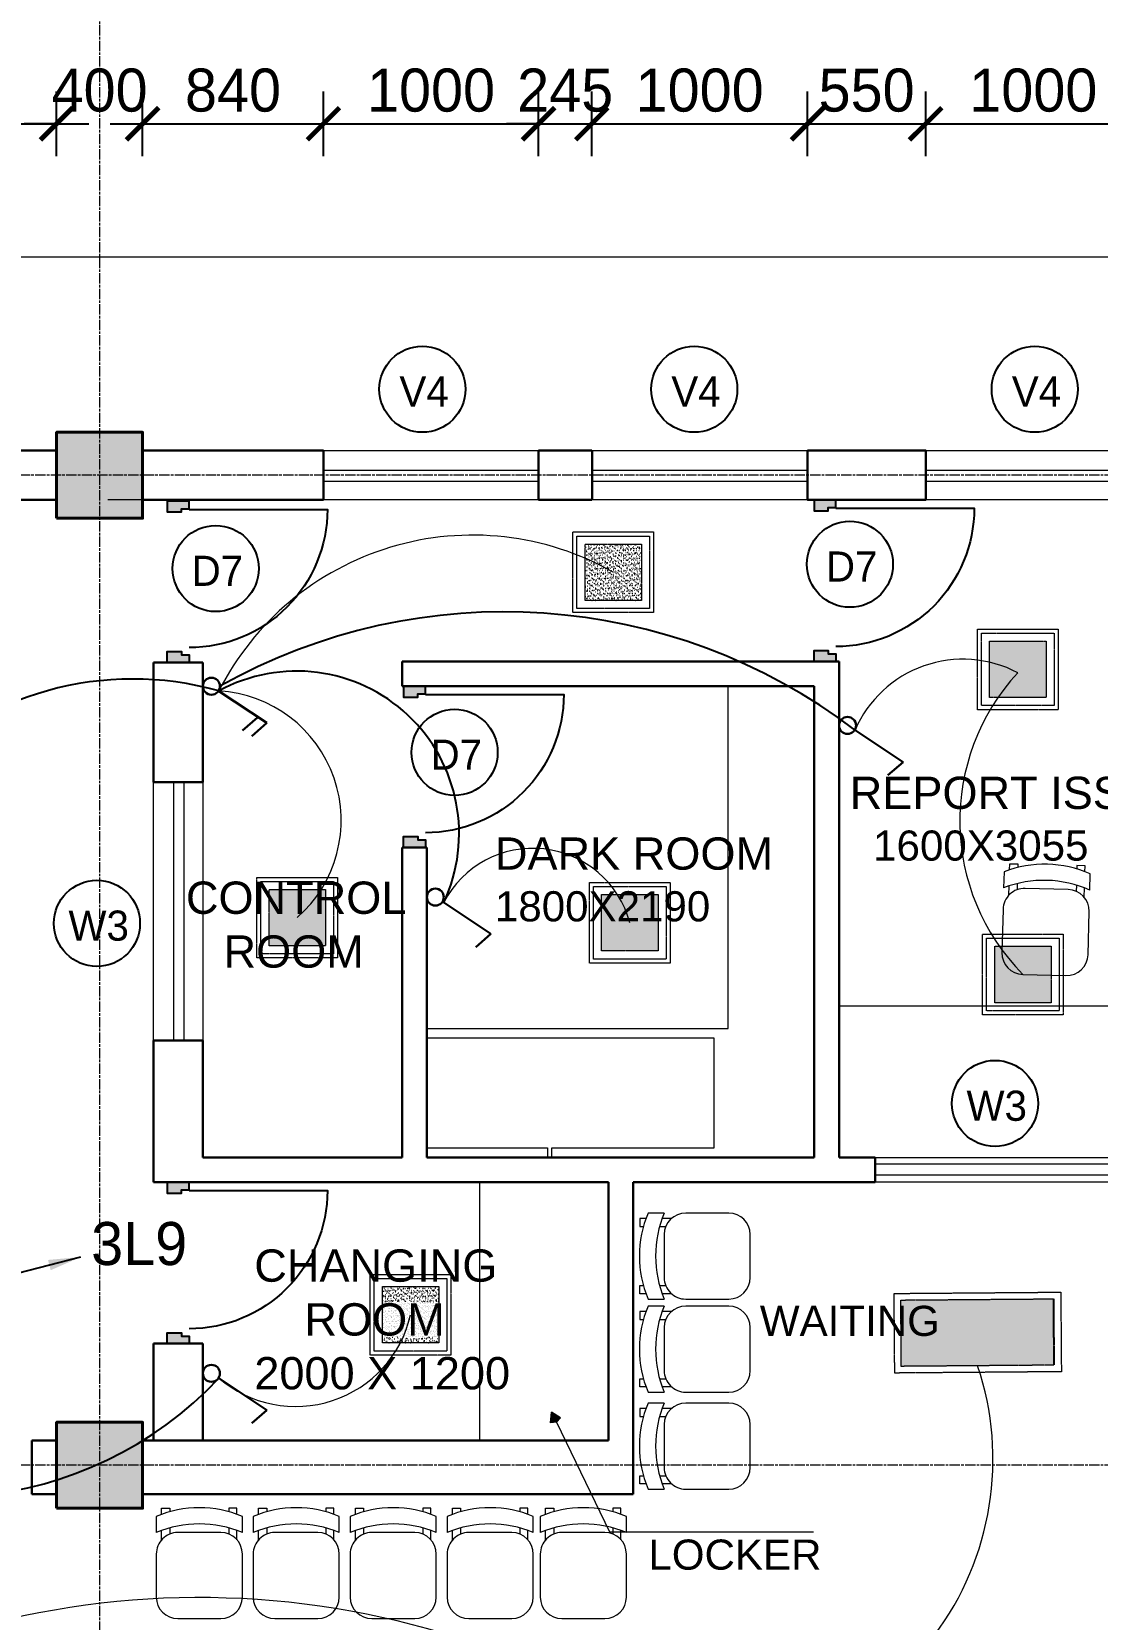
# Model space of a CAD drawing. Header units: inches. Extents: x -3071 to 2534411, y -17796 to 388172.
# Drawn here: x 1739535 to 1744485, y 363535 to 370911 of the extents above; entities that cross this region are included whole.
import ezdxf
from ezdxf.enums import TextEntityAlignment as Align

# ---------------------------------------------------------------- set-up
doc = ezdxf.new("R2010")
doc.units = ezdxf.units.IN
doc.header["$MEASUREMENT"] = 0
for name, pattern in [('ACAD_ISO08W100', [36, 24, -3, 6, -3]), ('CENTER', [2, 1.25, -0.25, 0.25, -0.25]), ('DASHED', [0.75, 0.5, -0.25])]:
    doc.linetypes.add(name, pattern=pattern)
for name, color, linetype, lineweight in [('001-Archi- door window elevation', 92, 'Continuous', 25), ('001-Archi-Opening Tags', 14, 'Continuous', 25), ('002-Archi- Opening', 90, 'Continuous', 25), ('A .4 col', 5, 'Continuous', 40), ('A 0.09 Furniture', 30, 'Continuous', 5), ('A 0.13 dw', 3, 'Continuous', 13), ('A 0.9 RAILING', 100, 'Continuous', 9), ('cen', 50, 'ACAD_ISO08W100', 5), ('DIM', 161, 'Continuous', 15), ('dotted line', 1, 'DASHED', 9), ('p1 walls stone outline', 4, 'Continuous', 30), ('Switches', 173, 'Continuous', 15), ('text', 7, 'Continuous', 25)]:
    doc.layers.add(name, color=color, linetype=linetype, lineweight=lineweight)
for name, color, linetype in [('1 x 4 recessed', 80, 'CENTER'), ('2 x 11 recessed', 60, 'CENTER'), ('ceilling fan', 3, 'Continuous'), ('Wires', 1, 'Continuous')]:
    doc.layers.add(name, color=color, linetype=linetype)
doc.styles.add('AERIAL', font='arial.ttf', dxfattribs={"height": 10})
doc.styles.add('Archi 100', font='GOTHIC.TTF', dxfattribs={"height": 200})
doc.styles.add('CG', font='GOTHIC.TTF', dxfattribs={"height": 40})
doc.dimstyles.new('Archi 100', dxfattribs={"dimtxt": 200, "dimasz": 150, "dimexe": 150, "dimexo": 300, "dimgap": 50, "dimtad": 1, "dimdec": 0, "dimrnd": 5, "dimzin": 0, "dimdsep": 46, "dimtxsty": 'Archi 100', "dimblk": 'ARCHTICK', "dimcen": 0.09, "dimdle": 150, "dimclrd": 256, "dimclre": 256, "dimclrt": 256, "dimadec": 0, "dimazin": 0, "dimtfac": 1, "dimtdec": 0, "dimtix": 1, "dimtofl": 0, "dimtmove": 0, "dimatfit": 3, "dimfxl": 150, "dimfxlon": 1, "dimtolj": 1, "dimtzin": 0, "dimlwd": -1, "dimlwe": -1, "dimarcsym": 0})

# ---------------------------------------------------------------- blocks, each defined once
blk = doc.blocks.new('ffwef')
at = {"layer": 'A 0.13 dw'}
for points in [[(1184595.9, 368095.5), (1184595.9, 367865.5), (1183596.1, 367865.5), (1183596.1, 368095.5)], [(1183596.1, 367952.7), (1184595.9, 367952.7), (1184595.9, 368002.7), (1183596.1, 368002.7)]]:
    blk.add_lwpolyline(points, close=True, dxfattribs=at)
blk = doc.blocks.new('window tag')
blk.add_circle((0, 0), 200)
at = {"style": 'Archi 100', "flags": 1}
for tag, p in [('WIDTH', (15, 174.5)), ('HEIGHT', (-4.5, -348.5))]:
    blk.add_attdef(tag, p, '', height=200, dxfattribs=at)
at = {"style": 'Archi 100'}
blk.add_attdef('SYMBOL', text='', height=200, dxfattribs=at).set_placement((8, -10.5), align=Align.MIDDLE_CENTER)
blk = doc.blocks.new('*U683')
at = {"ltscale": 100}
for points in [[(5, 50), (5, -50), (55, -50), (55, 15), (40, 15), (40, 50)], [(745, 50), (745, -50), (695, -50), (695, 15), (710, 15), (710, 50)]]:
    blk.add_hatch(color=256, dxfattribs=at).paths.add_polyline_path(points)
blk.add_lwpolyline([(43, 50), (43, 684, -0.414214), (677, 50)], format="xyb", dxfattribs=at)
for points in [[(5, 50), (5, -50), (55, -50), (55, 15), (40, 15), (40, 50)], [(745, 50), (745, -50), (695, -50), (695, 15), (710, 15), (710, 50)]]:
    blk.add_lwpolyline(points, close=True)
blk = doc.blocks.new('chair ordinary plan')
at = {"linetype": 'Continuous'}
for p, q in [((100, 515), (-100, 515)), ((-200, 415), (-200, 215)), ((200, 215), (200, 415)), ((-200, 115), (-200, 40)), ((-100, 115), (100, 115)), ((200, 40), (200, 115))]:
    blk.add_line(p, q, dxfattribs=at)
for points in [[(-175, 148.9), (-175, 105.3)], [(175, 148.9), (175, 105.3)], [(-137.5, 93.5), (-137.5, 122.3)], [(137.5, 93.5), (137.5, 122.3)], [(-175, 30.3), (-175, 2.5), (-137.5, 2.5), (-137.5, 18.5)], [(175, 30.3), (175, 2.5), (137.5, 2.5), (137.5, 18.5)]]:
    blk.add_lwpolyline(points, dxfattribs=at)
for centre, radius, start, end in [((-100, 415), 100, 90, 180), ((100, 415), 100, 0, 90), ((-100, 215), 100, 180, 270), ((100, 215), 100, 270, 0), ((0, 595), 520, 247.3799, 292.6201), ((0, 520), 520, 247.3799, 292.6201)]:
    blk.add_arc(centre, radius, start, end, dxfattribs=at)
blk = doc.blocks.new('vfrfrfef')
at = {"layer": 'A 0.13 dw'}
for points in [[(1185496, 370607.8), (1185496, 370377.8), (1184296.1, 370377.8), (1184296.1, 370607.8)], [(1184296.1, 370465.1), (1185496, 370465.1), (1185496, 370515.1), (1184296.1, 370515.1)]]:
    blk.add_lwpolyline(points, close=True, dxfattribs=at)
blk = doc.blocks.new('BGGR')
at = {"layer": 'A 0.13 dw'}
for points in [[(1190600, 331349), (1190600, 331464), (1191799.9, 331464), (1191799.9, 331349)], [(1191799.9, 331433.7), (1190600, 331433.7), (1190600, 331383.7), (1191799.9, 331383.7)]]:
    blk.add_lwpolyline(points, close=True, dxfattribs=at)
blk = doc.blocks.new('_ArchTick')
at = {"color": 0, "linetype": 'ByBlock', "const_width": 0.15}
blk.add_lwpolyline([(-0.5, -0.5), (0.5, 0.5)], dxfattribs=at)
blk = doc.blocks.new('*D1099')
at = {"transparency": 16777216}
for p, q in [((1736450.5, 370333.3), (1736450.5, 370633.3)), ((1739650.5, 370333.3), (1739650.5, 370633.3)), ((1736300.5, 370483.3), (1739800.5, 370483.3))]:
    blk.add_line(p, q, dxfattribs=at)
at = {"layer": 'Defpoints', "color": 0, "transparency": 16777216}
for p in [(1739650.5, 370483.3), (1736450.5, 369050.2), (1739650.5, 369050.2)]:
    blk.add_point(p, dxfattribs=at)
at = {"transparency": 16777216, "xscale": 150, "yscale": 150, "zscale": 150, "rotation": 180}
blk.add_blockref('_ArchTick', (1736450.5, 370483.3), dxfattribs=at)
at = {"transparency": 16777216, "xscale": 150, "yscale": 150, "zscale": 150}
blk.add_blockref('_ArchTick', (1739650.5, 370483.3), dxfattribs=at)
at = {"transparency": 16777216, "insert": (1738050.5, 370638.4), "char_height": 200, "attachment_point": 5, "style": 'Archi 100'}
blk.add_mtext('\\A1;3200', dxfattribs=at)
blk = doc.blocks.new('*D1100')
at = {"transparency": 16777216}
for p, q in [((1739650.5, 370333.3), (1739650.5, 370633.3)), ((1740050.5, 370333.3), (1740050.5, 370633.3)), ((1739650.5, 370483.3), (1739500.5, 370483.3)), ((1740050.5, 370483.3), (1740200.5, 370483.3))]:
    blk.add_line(p, q, dxfattribs=at)
at = {"layer": 'Defpoints', "color": 0, "transparency": 16777216}
for p in [(1740050.5, 370483.3), (1739650.5, 369050.2), (1740050.5, 369050.2)]:
    blk.add_point(p, dxfattribs=at)
at = {"transparency": 16777216, "xscale": 150, "yscale": 150, "zscale": 150}
blk.add_blockref('_ArchTick', (1739650.5, 370483.3), dxfattribs=at)
at = {"transparency": 16777216, "xscale": 150, "yscale": 150, "zscale": 150, "rotation": 180}
blk.add_blockref('_ArchTick', (1740050.5, 370483.3), dxfattribs=at)
at = {"transparency": 16777216, "insert": (1739850.5, 370638.4), "char_height": 200, "attachment_point": 5, "style": 'Archi 100'}
blk.add_mtext('\\A1;400', dxfattribs=at)
blk = doc.blocks.new('*D1101')
at = {"transparency": 16777216}
for p, q in [((1740050.5, 370333.3), (1740050.5, 370633.3)), ((1740890.4, 370333.3), (1740890.4, 370633.3)), ((1739900.5, 370483.3), (1741040.4, 370483.3))]:
    blk.add_line(p, q, dxfattribs=at)
at = {"layer": 'Defpoints', "color": 0, "transparency": 16777216}
for p in [(1740890.4, 370483.3), (1740050.5, 369050.2), (1740890.4, 368965.2)]:
    blk.add_point(p, dxfattribs=at)
at = {"transparency": 16777216, "xscale": 150, "yscale": 150, "zscale": 150, "rotation": 180}
blk.add_blockref('_ArchTick', (1740050.5, 370483.3), dxfattribs=at)
at = {"transparency": 16777216, "xscale": 150, "yscale": 150, "zscale": 150}
blk.add_blockref('_ArchTick', (1740890.4, 370483.3), dxfattribs=at)
at = {"transparency": 16777216, "insert": (1740470.4, 370638.4), "char_height": 200, "attachment_point": 5, "style": 'Archi 100'}
blk.add_mtext('\\A1;840', dxfattribs=at)
blk = doc.blocks.new('*D1102')
at = {"transparency": 16777216}
for p, q in [((1740890.4, 370333.3), (1740890.4, 370633.3)), ((1741890.3, 370333.3), (1741890.3, 370633.3)), ((1740740.4, 370483.3), (1742040.3, 370483.3))]:
    blk.add_line(p, q, dxfattribs=at)
at = {"layer": 'Defpoints', "color": 0, "transparency": 16777216}
for p in [(1741890.3, 370483.3), (1740890.4, 368965.2), (1741890.3, 368965.2)]:
    blk.add_point(p, dxfattribs=at)
at = {"transparency": 16777216, "xscale": 150, "yscale": 150, "zscale": 150, "rotation": 180}
blk.add_blockref('_ArchTick', (1740890.4, 370483.3), dxfattribs=at)
at = {"transparency": 16777216, "xscale": 150, "yscale": 150, "zscale": 150}
blk.add_blockref('_ArchTick', (1741890.3, 370483.3), dxfattribs=at)
at = {"transparency": 16777216, "insert": (1741390.4, 370638.4), "char_height": 200, "attachment_point": 5, "style": 'Archi 100'}
blk.add_mtext('\\A1;1000', dxfattribs=at)
blk = doc.blocks.new('*D1103')
at = {"transparency": 16777216}
for p, q in [((1741890.3, 370333.3), (1741890.3, 370633.3)), ((1742137.1, 370333.3), (1742137.1, 370633.3)), ((1741890.3, 370483.3), (1741740.3, 370483.3)), ((1742137.1, 370483.3), (1742287.1, 370483.3))]:
    blk.add_line(p, q, dxfattribs=at)
at = {"layer": 'Defpoints', "color": 0, "transparency": 16777216}
for p in [(1742137.1, 370483.3), (1741890.3, 368965.2), (1742137.1, 368965.2)]:
    blk.add_point(p, dxfattribs=at)
at = {"transparency": 16777216, "xscale": 150, "yscale": 150, "zscale": 150}
blk.add_blockref('_ArchTick', (1741890.3, 370483.3), dxfattribs=at)
at = {"transparency": 16777216, "xscale": 150, "yscale": 150, "zscale": 150, "rotation": 180}
blk.add_blockref('_ArchTick', (1742137.1, 370483.3), dxfattribs=at)
at = {"transparency": 16777216, "insert": (1742013.7, 370638.4), "char_height": 200, "attachment_point": 5, "style": 'Archi 100'}
blk.add_mtext('\\A1;245', dxfattribs=at)
blk = doc.blocks.new('*D1104')
at = {"transparency": 16777216}
for p, q in [((1742137.1, 370333.3), (1742137.1, 370633.3)), ((1743139.4, 370333.3), (1743139.4, 370633.3)), ((1741987.1, 370483.3), (1743289.4, 370483.3))]:
    blk.add_line(p, q, dxfattribs=at)
at = {"layer": 'Defpoints', "color": 0, "transparency": 16777216}
for p in [(1743139.4, 370483.3), (1742137.1, 368965.2), (1743139.4, 368965.2)]:
    blk.add_point(p, dxfattribs=at)
at = {"transparency": 16777216, "xscale": 150, "yscale": 150, "zscale": 150, "rotation": 180}
blk.add_blockref('_ArchTick', (1742137.1, 370483.3), dxfattribs=at)
at = {"transparency": 16777216, "xscale": 150, "yscale": 150, "zscale": 150}
blk.add_blockref('_ArchTick', (1743139.4, 370483.3), dxfattribs=at)
at = {"transparency": 16777216, "insert": (1742638.2, 370638.4), "char_height": 200, "attachment_point": 5, "style": 'Archi 100'}
blk.add_mtext('\\A1;1000', dxfattribs=at)
blk = doc.blocks.new('*D1105')
at = {"transparency": 16777216}
for p, q in [((1743139.4, 370333.3), (1743139.4, 370633.3)), ((1743688.3, 370333.3), (1743688.3, 370633.3)), ((1742989.4, 370483.3), (1743838.3, 370483.3))]:
    blk.add_line(p, q, dxfattribs=at)
at = {"layer": 'Defpoints', "color": 0, "transparency": 16777216}
for p in [(1743688.3, 370483.3), (1743139.4, 368965.2), (1743688.3, 368965.2)]:
    blk.add_point(p, dxfattribs=at)
at = {"transparency": 16777216, "xscale": 150, "yscale": 150, "zscale": 150, "rotation": 180}
blk.add_blockref('_ArchTick', (1743139.4, 370483.3), dxfattribs=at)
at = {"transparency": 16777216, "xscale": 150, "yscale": 150, "zscale": 150}
blk.add_blockref('_ArchTick', (1743688.3, 370483.3), dxfattribs=at)
at = {"transparency": 16777216, "insert": (1743413.8, 370638.4), "char_height": 200, "attachment_point": 5, "style": 'Archi 100'}
blk.add_mtext('\\A1;550', dxfattribs=at)
blk = doc.blocks.new('*D1106')
at = {"transparency": 16777216}
for p, q in [((1743688.3, 370333.3), (1743688.3, 370633.3)), ((1744688.1, 370333.3), (1744688.1, 370633.3)), ((1743538.3, 370483.3), (1744838.1, 370483.3))]:
    blk.add_line(p, q, dxfattribs=at)
at = {"layer": 'Defpoints', "color": 0, "transparency": 16777216}
for p in [(1744688.1, 370483.3), (1743688.3, 368965.2), (1744688.1, 368965.2)]:
    blk.add_point(p, dxfattribs=at)
at = {"transparency": 16777216, "xscale": 150, "yscale": 150, "zscale": 150, "rotation": 180}
blk.add_blockref('_ArchTick', (1743688.3, 370483.3), dxfattribs=at)
at = {"transparency": 16777216, "xscale": 150, "yscale": 150, "zscale": 150}
blk.add_blockref('_ArchTick', (1744688.1, 370483.3), dxfattribs=at)
at = {"transparency": 16777216, "insert": (1744188.2, 370638.4), "char_height": 200, "attachment_point": 5, "style": 'Archi 100'}
blk.add_mtext('\\A1;1000', dxfattribs=at)
blk = doc.blocks.new('*D1129')
at = {"transparency": 16777216}
for p, q in [((1736250.5, 370986.8), (1736250.5, 371286.8)), ((1739850.5, 370986.8), (1739850.5, 371286.8)), ((1736100.5, 371136.8), (1740000.5, 371136.8))]:
    blk.add_line(p, q, dxfattribs=at)
at = {"layer": 'Defpoints', "color": 0, "transparency": 16777216}
for p in [(1739850.5, 371136.8), (1736250.5, 368850.2), (1739850.5, 368850.2)]:
    blk.add_point(p, dxfattribs=at)
at = {"transparency": 16777216, "xscale": 150, "yscale": 150, "zscale": 150, "rotation": 180}
blk.add_blockref('_ArchTick', (1736250.5, 371136.8), dxfattribs=at)
at = {"transparency": 16777216, "xscale": 150, "yscale": 150, "zscale": 150}
blk.add_blockref('_ArchTick', (1739850.5, 371136.8), dxfattribs=at)
at = {"transparency": 16777216, "insert": (1738050.5, 371291.8), "char_height": 200, "attachment_point": 5, "style": 'Archi 100'}
blk.add_mtext('\\A1;3600', dxfattribs=at)
blk = doc.blocks.new('*D1130')
at = {"transparency": 16777216}
for p, q in [((1739850.5, 370986.8), (1739850.5, 371286.8)), ((1745000.5, 370986.8), (1745000.5, 371286.8)), ((1739700.5, 371136.8), (1745150.5, 371136.8))]:
    blk.add_line(p, q, dxfattribs=at)
at = {"layer": 'Defpoints', "color": 0, "transparency": 16777216}
for p in [(1745000.5, 371136.8), (1739850.5, 368850.2), (1745000.5, 368850.2)]:
    blk.add_point(p, dxfattribs=at)
at = {"transparency": 16777216, "xscale": 150, "yscale": 150, "zscale": 150, "rotation": 180}
blk.add_blockref('_ArchTick', (1739850.5, 371136.8), dxfattribs=at)
at = {"transparency": 16777216, "xscale": 150, "yscale": 150, "zscale": 150}
blk.add_blockref('_ArchTick', (1745000.5, 371136.8), dxfattribs=at)
at = {"transparency": 16777216, "insert": (1742425.5, 371291.8), "char_height": 200, "attachment_point": 5, "style": 'Archi 100'}
blk.add_mtext('\\A1;5150', dxfattribs=at)
blk = doc.blocks.new('*D1137')
at = {"transparency": 16777216}
for p, q in [((1725250.5, 371649.3), (1725250.5, 371949.3)), ((1764300.5, 371649.3), (1764300.5, 371949.3)), ((1725100.5, 371799.3), (1764450.5, 371799.3))]:
    blk.add_line(p, q, dxfattribs=at)
at = {"layer": 'Defpoints', "color": 0, "transparency": 16777216}
for p in [(1764300.5, 371799.3), (1725250.5, 369050.2), (1764300.5, 369050.2)]:
    blk.add_point(p, dxfattribs=at)
at = {"transparency": 16777216, "xscale": 150, "yscale": 150, "zscale": 150, "rotation": 180}
blk.add_blockref('_ArchTick', (1725250.5, 371799.3), dxfattribs=at)
at = {"transparency": 16777216, "xscale": 150, "yscale": 150, "zscale": 150}
blk.add_blockref('_ArchTick', (1764300.5, 371799.3), dxfattribs=at)
at = {"transparency": 16777216, "insert": (1744775.5, 371954.3), "char_height": 200, "attachment_point": 5, "style": 'Archi 100'}
blk.add_mtext('\\A1;39050', dxfattribs=at)
blk = doc.blocks.new('*D1158')
at = {"transparency": 16777216}
for p, q in [((1765923.7, 369050.2), (1765923.7, 369200.2)), ((1765773.7, 369050.2), (1766073.7, 369050.2)), ((1765773.7, 368669.3), (1766073.7, 368669.3)), ((1765923.7, 368669.3), (1765923.7, 368519.3))]:
    blk.add_line(p, q, dxfattribs=at)
at = {"layer": 'Defpoints', "color": 0, "transparency": 16777216}
for p in [(1764300.5, 369050.2), (0, 368669.3), (1765923.7, 368669.3)]:
    blk.add_point(p, dxfattribs=at)
at = {"transparency": 16777216, "xscale": 150, "yscale": 150, "zscale": 150}
for p, rotation in [((1765923.7, 369050.2), 270), ((1765923.7, 368669.3), 90)]:
    blk.add_blockref('_ArchTick', p, dxfattribs=dict(at, rotation=rotation))
at = {"transparency": 16777216, "insert": (1765768.6, 368859.8), "char_height": 200, "attachment_point": 5, "rotation": 90, "style": 'Archi 100'}
blk.add_mtext('\\A1;380', dxfattribs=at)
blk = doc.blocks.new('*D1159')
at = {"transparency": 16777216}
for p, q in [((1623.2, 368819.3), (1623.2, 364300.2)), ((1473.2, 368669.3), (1773.2, 368669.3)), ((1773.2, 364450.2), (1473.2, 364450.2))]:
    blk.add_line(p, q, dxfattribs=at)
at = {"layer": 'Defpoints', "color": 0, "transparency": 16777216}
for p in [(0, 368669.3), (1623.2, 364450.2), (1764300.5, 364450.2)]:
    blk.add_point(p, dxfattribs=at)
at = {"transparency": 16777216, "xscale": 150, "yscale": 150, "zscale": 150}
for p, rotation in [((1623.2, 368669.3), 90), ((1623.2, 364450.2), 270)]:
    blk.add_blockref('_ArchTick', p, dxfattribs=dict(at, rotation=rotation))
at = {"transparency": 16777216, "insert": (1468.2, 366559.8), "char_height": 200, "attachment_point": 5, "rotation": 90, "style": 'Archi 100'}
blk.add_mtext('\\A1;4220', dxfattribs=at)
blk = doc.blocks.new('1by1 15w')
at = {"layer": '2 x 11 recessed', "lineweight": 0, "true_color": 0xffffff}
h = blk.add_hatch(dxfattribs=at)
h.set_pattern_fill('DOTS', scale=7.6)
h.set_pattern_definition([(0, (-24150.00014, -28906.40267), (0.2375, 0.475), [0, -0.475])])
h.paths.add_polyline_path([(111699.2, 133932.3), (111912, 133932.3), (111912, 133719.5), (111699.2, 133719.5)])
at = {"layer": '2 x 11 recessed', "lineweight": 0}
for points in [[(111653.6, 133977.9), (111957.6, 133977.9), (111957.6, 133673.9), (111653.6, 133673.9)], [(111668.8, 133962.7), (111942.4, 133962.7), (111942.4, 133689.1), (111668.8, 133689.1)], [(111699.2, 133932.3), (111912, 133932.3), (111912, 133719.5), (111699.2, 133719.5)]]:
    blk.add_lwpolyline(points, close=True, dxfattribs=at)
blk = doc.blocks.new('1by1 6w')
at = {"layer": '2 x 11 recessed', "lineweight": 0}
h = blk.add_hatch(dxfattribs=at)
h.set_pattern_fill('AR-SAND', color=256, scale=7.6)
h.set_pattern_definition([(37.5, (-507751.777, 116886.896), (-0.47874952, 14.64386064), [0, -11.552, 0, -12.92, 0, -12.35]), (7.5, (-507751.777, 116886.896), (13.45030296, 21.4483101), [0, -6.232, 0, -10.412, 0, -3.99]), (327.5, (-507761.125, 116886.896), (23.66747815, 0.0430088), [0, -3.8, 0, -13.68, 0, -17.86]), (317.5, (-507761.125, 116886.896), (22.8465622, 6.6703343), [0, -1.9, 0, -8.968, 0, -10.26])])
h.paths.add_polyline_path([(-106.4, 106.4), (106.4, 106.4), (106.4, -106.4), (-106.4, -106.4)])
for points in [[(-152, 152), (152, 152), (152, -152), (-152, -152)], [(-136.8, 136.8), (136.8, 136.8), (136.8, -136.8), (-136.8, -136.8)], [(-106.4, 106.4), (106.4, 106.4), (106.4, -106.4), (-106.4, -106.4)]]:
    blk.add_lwpolyline(points, close=True, dxfattribs=at)
blk = doc.blocks.new('2 ft panel')
at = {"layer": '1 x 4 recessed', "lineweight": 0}
h = blk.add_hatch(dxfattribs=at)
h.set_pattern_fill('AR-SAND', color=256, scale=6.25)
h.set_pattern_definition([(37.5, (-417982.219, 97562.351), (-0.39370849, 12.04264856), [0, -9.5, 0, -10.625, 0, -10.15625]), (7.5, (-417982.219, 97562.351), (11.0611044, 17.6384129), [0, -5.125, 0, -8.5625, 0, -3.28125]), (327.5, (-417989.906, 97562.351), (19.46338664, 0.03536908), [0, -3.125, 0, -11.25, 0, -14.6875]), (317.5, (-417989.906, 97562.351), (18.7882913, 5.4854723), [0, -1.5625, 0, -7.375, 0, -8.4375])])
h.paths.add_polyline_path([(287.5, -125), (287.5, 125), (-287.5, 125), (-287.5, -125)])
at = {"layer": '1 x 4 recessed'}
blk.add_line((287.5, 125), (287.5, -125), dxfattribs=at)
at = {"layer": '1 x 4 recessed', "lineweight": 0}
for points in [[(315.6, -150), (-312.5, -150), (-312.5, 150), (315.6, 150)], [(287.5, -125), (-287.5, -125), (-287.5, 125), (287.5, 125)], [(315.6, 150), (315.6, -150)]]:
    blk.add_lwpolyline(points, dxfattribs=at)
blk = doc.blocks.new('1 WAY')
at = {"layer": 'Switches', "lineweight": 30}
for p, q in [((1.76, 2.13), (6.02, 8.52)), ((6.02, 8.52), (7.78, 6.51))]:
    blk.add_line(p, q, dxfattribs=at)
blk.add_circle((1.13, 1.13), 1.13, dxfattribs=at)
blk = doc.blocks.new('2 WAY')
at = {"layer": 'Switches', "lineweight": 30}
for p, q in [((1.76, 2.13), (6.02, 8.52)), ((6.02, 8.52), (7.78, 6.51)), ((5.27, 7.27), (7.02, 5.26))]:
    blk.add_line(p, q, dxfattribs=at)
blk.add_circle((1.13, 1.13), 1.13, dxfattribs=at)

msp = doc.modelspace()

# ---------------------------------------------------------------- hatches: boundary and pattern name
at = {"layer": 'A .4 col', "linetype": 'Continuous'}
h = msp.add_hatch(color=256, dxfattribs=at)
h.dxf.hatch_style = 1
h.paths.add_polyline_path([(1739650.46, 368650.17), (1740050.46, 368650.17), (1740050.46, 369050.17), (1739650.46, 369050.17)])
h = msp.add_hatch(color=256, dxfattribs=at)
h.dxf.hatch_style = 1
h.paths.add_polyline_path([(1739650.46, 364050.17), (1740050.46, 364050.17), (1740050.46, 364450.17), (1739650.46, 364450.17)])
at = {"layer": 'DIM', "ltscale": 20}
msp.add_hatch(color=256, dxfattribs=at).paths.add_polyline_path([(1741991.94, 364469.81), (1741949.73, 364497.46), (1741945.25, 364447.2), (1741972.52, 364450.39)])

# ---------------------------------------------------------------- linework, layer by layer
at = {"layer": 'A .4 col', "linetype": 'Continuous'}
for points in [[(1739650.46, 368650.17), (1740050.46, 368650.17), (1740050.46, 369050.17), (1739650.46, 369050.17)], [(1739650.46, 364050.17), (1740050.46, 364050.17), (1740050.46, 364450.17), (1739650.46, 364450.17)]]:
    msp.add_lwpolyline(points, close=True, dxfattribs=at)
at = {"layer": 'A 0.09 Furniture', "linetype": 'Continuous'}
for p, q in [((1743285.92, 366385.18), (1744885.46, 366385.18)), ((1741614.99, 365565.17), (1741614.99, 364365.17))]:
    msp.add_line(p, q, dxfattribs=at)
msp.add_lwpolyline([(1743170.92, 365680.17), (1741952.16, 365680.17), (1741952.16, 365725.17), (1742706.21, 365725.17), (1742706.21, 366235.17), (1741370.49, 366235.17), (1741370.49, 365725.17), (1741931.16, 365725.17), (1741931.16, 365680.17), (1741370.49, 365680.17), (1741370.49, 366280.17), (1742770.53, 366280.17), (1742770.53, 367870.17)], dxfattribs=at)
at = {"layer": 'A 0.9 RAILING', "ltscale": 20}
msp.add_line((1740050.46, 368735.17), (1739888.88, 368735.17), dxfattribs=at)
at = {"layer": 'cen', "ltscale": 2}
for p, q in [((1739850.46, 373172.74), (1739850.46, 347495.53)), ((1768615.46, 368850.17), (1720935.46, 368850.17)), ((1768615.46, 364250.17), (1720935.46, 364250.17))]:
    msp.add_line(p, q, dxfattribs=at)
at = {"layer": 'Defpoints'}
for centre, radius, start, end in [((1741729.69, 365521.41), 2694.1, 52.754799, 119.351205), ((1740766.28, 367185.36), 754.63, 334.905759, 118.62323), ((1740004.76, 366435.84), 1467.5, 74.181982, 137.09914), ((1739123.1, 365857.6), 1757.24, 233.805072, 316.833224)]:
    msp.add_arc(centre, radius, start, end, dxfattribs=at)
at = {"layer": 'DIM', "ltscale": 20}
for p, q in [((1741945.25, 364447.2), (1741949.73, 364497.46)), ((1741991.94, 364469.81), (1741949.73, 364497.46)), ((1741972.52, 364450.39), (1741991.94, 364469.81)), ((1741972.52, 364450.39), (1741945.25, 364447.2)), ((1741972.52, 364450.39), (1742219.2, 363940.95)), ((1742219.2, 363940.95), (1743167.55, 363940.95))]:
    msp.add_line(p, q, dxfattribs=at)
at = {"layer": 'dotted line', "linetype": 'Continuous', "ltscale": 1000}
msp.add_lwpolyline([(1749900.46, 369865.94), (1765115.46, 369865.94), (1765115.46, 350420.13), (1743325.46, 350420.13), (1743325.46, 353795.18), (1724123.66, 353795.18), (1724123.66, 369865.17), (1744800.46, 369865.17)], dxfattribs=at)
at = {"layer": 'p1 walls stone outline'}
for p, q in [((1739650.46, 368965.17), (1736450.46, 368965.17)), ((1740050.46, 368735.17), (1740050.46, 368965.17)), ((1740890.43, 368965.17), (1740050.46, 368965.17)), ((1740890.43, 368735.17), (1740890.43, 368965.17)), ((1742137.15, 368965.17), (1741890.31, 368965.17)), ((1741890.31, 368965.17), (1741890.31, 368735.17)), ((1742139.47, 368735.17), (1742139.47, 368965.17)), ((1739650.46, 368735.17), (1736450.46, 368735.17)), ((1740890.43, 368735.17), (1740050.46, 368735.17)), ((1742137.15, 368735.17), (1741890.31, 368735.17)), ((1740100.46, 367980.1), (1740100.46, 367424.16)), ((1740100.46, 367980.1), (1740330.46, 367980.1)), ((1740330.46, 367980.1), (1740330.46, 367424.16)), ((1741255.99, 367985.17), (1743285.92, 367985.17)), ((1741255.99, 367870.17), (1741255.99, 367985.17)), ((1743285.92, 367985.17), (1743285.92, 365680.17)), ((1741255.99, 367870.17), (1743170.92, 367870.17)), ((1743170.92, 367870.17), (1743170.92, 365680.17)), ((1740100.46, 367424.16), (1740330.46, 367424.16)), ((1741255.99, 365680.17), (1741255.99, 367120.17)), ((1741255.99, 367120.17), (1741370.99, 367120.17)), ((1741370.99, 365680.17), (1741370.99, 367120.17)), ((1740100.46, 366224.27), (1740100.46, 365565.17)), ((1740100.46, 366224.27), (1740330.46, 366224.27)), ((1740330.46, 366224.27), (1740330.46, 365680.17)), ((1740330.46, 365680.17), (1741255.99, 365680.17)), ((1741370.99, 365680.17), (1743170.92, 365680.17)), ((1743285.92, 365680.17), (1743454.37, 365680.17)), ((1743454.37, 365565.17), (1743454.37, 365680.17)), ((1740100.46, 365565.17), (1742214.99, 365565.17)), ((1742214.99, 365565.17), (1742214.99, 364365.17)), ((1742329.99, 365565.17), (1743454.37, 365565.17)), ((1742329.99, 365565.17), (1742329.99, 364115.17)), ((1740100.46, 364815.17), (1740100.46, 364365.17)), ((1740330.46, 364815.17), (1740100.46, 364815.17)), ((1740330.46, 364815.17), (1740330.46, 364365.17)), ((1739650.46, 364365.17), (1739535.46, 364365.17)), ((1739535.46, 364115.17), (1739535.46, 364365.17)), ((1739650.46, 364365.17), (1739650.46, 364115.17)), ((1742214.99, 364365.17), (1740050.46, 364365.17)), ((1739650.46, 364115.17), (1739535.46, 364115.17)), ((1742329.99, 364115.17), (1740050.46, 364115.17))]:
    msp.add_line(p, q, dxfattribs=at)
msp.add_lwpolyline([(1743139.35, 368965.17), (1743688.26, 368965.17), (1743688.26, 368735.17), (1743139.35, 368735.17)], close=True, dxfattribs=at)
at = {"layer": 'Wires', "lineweight": 9}
for centre, radius, start, end in [((1741583.77, 367249.91), 1321.92, 60.386377, 153.110874), ((1743861.6, 367449.06), 546.31, 62.236926, 156.597786), ((1744862.2, 367244), 1015.24, 137.300435, 224.645509), ((1740370.41, 367246.36), 602.39, 311.398287, 86.730225), ((1741863.38, 366650.44), 466.17, 14.970713, 152.552303), ((1740761.6, 365070.57), 547.42, 229.319846, 347.215536), ((1742640.37, 364276.96), 1360.73, 267.454027, 18.664935), ((1740313.51, 359698.24), 3937.1, 54.854262, 123.604919)]:
    msp.add_arc(centre, radius, start, end, dxfattribs=at)

# ---------------------------------------------------------------- block references
at = {"layer": '001-Archi- door window elevation', "color": 2}
for name, p in [('ffwef', (557294.37, 869.67)), ('ffwef', (558543.41, 869.67)), ('ffwef', (560092.2, 869.67)), ('BGGR', (552854.4, 34216.18))]:
    msp.add_blockref(name, p, dxfattribs=at)
at = {"layer": '001-Archi- door window elevation', "color": 2, "rotation": 90}
msp.add_blockref('vfrfrfef', (2110708.3, -818071.85), dxfattribs=at)
at = {"layer": '001-Archi-Opening Tags'}
ref = msp.add_blockref('window tag', (1741350.12, 369249.7), dxfattribs=at)
ref.add_attrib('SYMBOL', 'V4', dxfattribs={"layer": '0', "height": 140, "style": 'CG'}).set_placement((1741358.12, 369239.2), align=Align.MIDDLE_CENTER)
ref = msp.add_blockref('window tag', (1742613.19, 369249.7), dxfattribs=at)
ref.add_attrib('SYMBOL', 'V4', dxfattribs={"layer": '0', "height": 140, "style": 'CG'}).set_placement((1742621.19, 369239.2), align=Align.MIDDLE_CENTER)
ref = msp.add_blockref('window tag', (1744195.06, 369249.7), dxfattribs=at)
ref.add_attrib('SYMBOL', 'V4', dxfattribs={"layer": '0', "height": 140, "style": 'CG'}).set_placement((1744203.06, 369239.2), align=Align.MIDDLE_CENTER)
ref = msp.add_blockref('window tag', (1740389.93, 368416.66), dxfattribs=at)
ref.add_attrib('SYMBOL', 'D7', dxfattribs={"layer": '0', "height": 140, "style": 'CG'}).set_placement((1740397.93, 368406.16), align=Align.MIDDLE_CENTER)
ref = msp.add_blockref('window tag', (1743336.39, 368436.65), dxfattribs=at)
ref.add_attrib('SYMBOL', 'D7', dxfattribs={"layer": '0', "height": 140, "style": 'CG'}).set_placement((1743344.39, 368426.15), align=Align.MIDDLE_CENTER)
ref = msp.add_blockref('window tag', (1741499.82, 367562.49), dxfattribs=at)
ref.add_attrib('SYMBOL', 'D7', dxfattribs={"layer": '0', "height": 140, "style": 'CG'}).set_placement((1741507.82, 367551.99), align=Align.MIDDLE_CENTER)
ref = msp.add_blockref('window tag', (1739838.32, 366767.96), dxfattribs=at)
ref.add_attrib('SYMBOL', 'W3', dxfattribs={"layer": '0', "height": 140, "style": 'CG'}).set_placement((1739846.32, 366757.46), align=Align.MIDDLE_CENTER)
ref = msp.add_blockref('window tag', (1744010.36, 365931.11), dxfattribs=at)
ref.add_attrib('SYMBOL', 'W3', dxfattribs={"layer": '0', "height": 140, "style": 'CG'}).set_placement((1744018.36, 365920.61), align=Align.MIDDLE_CENTER)
at = {"layer": '002-Archi- Opening', "rotation": 270}
for p, xscale, yscale, zscale in [((1743220.38, 368740.24), 1.013513513513317, 1.013513513513317, 1.013513513513317), ((1740215.46, 368735.17), 1.013514185287931, 1.013514185287931, 1.013514185287931), ((1741313.49, 367875.24), 1.013513513513317, 1.013513513513317, 1.013513513513317), ((1740215.46, 365570.24), 1.013514185287931, 1.013514185287931, 1.013514185287931)]:
    msp.add_blockref('*U683', p, dxfattribs=dict(at, xscale=xscale, yscale=yscale, zscale=zscale))
at = {"layer": '1 x 4 recessed', "xscale": 1.232584708463633, "yscale": 1.232584708463633, "zscale": 1.232584708463633}
for name, p in [('1by1 6w', (1742237, 368399.16)), ('1by1 15w', (1606306.27, 202996.35)), ('1by1 15w', (1602958.95, 201842.68)), ('1by1 15w', (1604503.91, 201819.06)), ('1by1 15w', (1606330.08, 201578.77)), ('1by1 6w', (1741295.45, 364949.43))]:
    msp.add_blockref(name, p, dxfattribs=at)
at = {"layer": '1 x 4 recessed', "xscale": 1.232584708463637, "yscale": 1.232584708463637, "zscale": 1.232584708463637, "rotation": 0.4480127828097937}
msp.add_blockref('2 ft panel', (1743928.34, 364866.51), dxfattribs=at)
at = {"layer": 'A 0.09 Furniture', "linetype": 'Continuous'}
for p, rotation in [((1744253.6, 367042.72), 178.4708046056588), ((1742358.52, 365222.21), 270), ((1742358.52, 364789.65), 270), ((1742358.52, 364339.18), 270), ((1740313.84, 364052.67), 180), ((1740764.32, 364052.67), 180), ((1741214.8, 364052.67), 180), ((1741665.27, 364052.67), 180), ((1742097.82, 364052.67), 180)]:
    msp.add_blockref('chair ordinary plan', p, dxfattribs=dict(at, rotation=rotation))
at = {"layer": 'ceilling fan', "lineweight": -3, "xscale": 34.89373264493602, "yscale": 34.89373264493602, "zscale": 34.89373264493602, "rotation": 270}
for name, p in [('2 WAY', (1740330.46, 367909.01)), ('1 WAY', (1743285.92, 367727.29)), ('1 WAY', (1741370.99, 366929.48)), ('1 WAY', (1740330.46, 364716.67))]:
    msp.add_blockref(name, p, dxfattribs=at)

# ---------------------------------------------------------------- texts
at = {"layer": 'text', "width": 14192.8258, "attachment_point": 1, "style": 'AERIAL'}
for s, insert, char_height in [('REPORT ISSUE\\P{\\H0.9333x;  1600X3055}', (1743335.42, 367449.51), 150), ('DARK ROOM\\P{\\H0.9333x;1800X2190}', (1741687.1, 367167.3), 150), ('CONTROL \\P   ROOM', (1740251.6, 366962.2), 150), ('CHANGING\\P    ROOM\\P2000 X 1200', (1740569.31, 365252.89), 150), ('WAITING', (1742918.01, 364991.08), 140), ('LOCKER', (1742400.1, 363904.96), 140)]:
    msp.add_mtext(s, dxfattribs=dict(at, insert=insert, char_height=char_height))
at = {"layer": 'Wires', "lineweight": 9, "insert": (1739811.28, 365380.34), "char_height": 200, "attachment_point": 1, "style": 'CG'}
msp.add_mtext_dynamic_manual_height_columns('3L9', width=291.9664, gutter_width=300, heights=[0], dxfattribs=at)

# ---------------------------------------------------------------- dimensions: what is measured, and where the dimension line sits
dim = msp.add_linear_dim(base=(1764300.46, 371799.27), p1=(1725250.46, 369050.17), p2=(1764300.46, 369050.17), dimstyle='Archi 100')
dim.commit()
dim.dimension.update_dxf_attribs({"geometry": '*D1137', "text_midpoint": (1744775.46, 371954.3)})
for base, p1, p2, picture, middle in [((1739850.46, 371136.78), (1736250.46, 368850.17), (1739850.46, 368850.17), '*D1129', (1738050.46, 371291.81)), ((1745000.46, 371136.78), (1739850.46, 368850.17), (1745000.46, 368850.17), '*D1130', (1742425.46, 371291.81)), ((1739650.46, 370483.34), (1736450.46, 369050.17), (1739650.46, 369050.17), '*D1099', (1738050.46, 370638.37)), ((1740050.46, 370483.34), (1739650.46, 369050.17), (1740050.46, 369050.17), '*D1100', (1739850.46, 370638.37)), ((1740890.43, 370483.34), (1740050.46, 369050.17), (1740890.43, 368965.17), '*D1101', (1740470.44, 370638.37)), ((1741890.31, 370483.34), (1740890.43, 368965.17), (1741890.31, 368965.17), '*D1102', (1741390.37, 370638.37)), ((1742137.15, 370483.34), (1741890.31, 368965.17), (1742137.15, 368965.17), '*D1103', (1742013.73, 370638.37)), ((1743139.35, 370483.34), (1742137.15, 368965.17), (1743139.35, 368965.17), '*D1104', (1742638.25, 370638.37)), ((1743688.26, 370483.34), (1743139.35, 368965.17), (1743688.26, 368965.17), '*D1105', (1743413.8, 370638.37)), ((1744688.14, 370483.34), (1743688.26, 368965.17), (1744688.14, 368965.17), '*D1106', (1744188.2, 370638.37))]:
    dim = msp.add_linear_dim(base=base, p1=p1, p2=p2, dimstyle='Archi 100', override={"dimtmove": 1})
    dim.commit()
    dim.dimension.update_dxf_attribs({"geometry": picture, "text_midpoint": middle})
dim = msp.add_linear_dim(base=(1765923.68, 368669.34), p1=(1764300.46, 369050.17), p2=(0, 368669.34), angle=90, dimstyle='Archi 100')
dim.commit()
dim.dimension.update_dxf_attribs({"geometry": '*D1158', "text_midpoint": (1765768.65, 368859.76)})
dim = msp.add_linear_dim(base=(1623.21, 364450.17), p1=(0, 368669.34), p2=(1764300.46, 364450.17), angle=90, dimstyle='Archi 100', override={"dimtmove": 1})
dim.commit()
dim.dimension.update_dxf_attribs({"geometry": '*D1159', "text_midpoint": (1468.18, 366559.76)})

# ---------------------------------------------------------------- leaders
at = {"layer": 'Defpoints'}
msp.add_leader([(1739762.54, 365217.57), (1738343.3, 364853.1), (1738063.49, 364443.86)], dimstyle='Archi 100', override={"dimgap": 50, "dimtad": 0}, dxfattribs=at)

doc.saveas('drawing.dxf')
